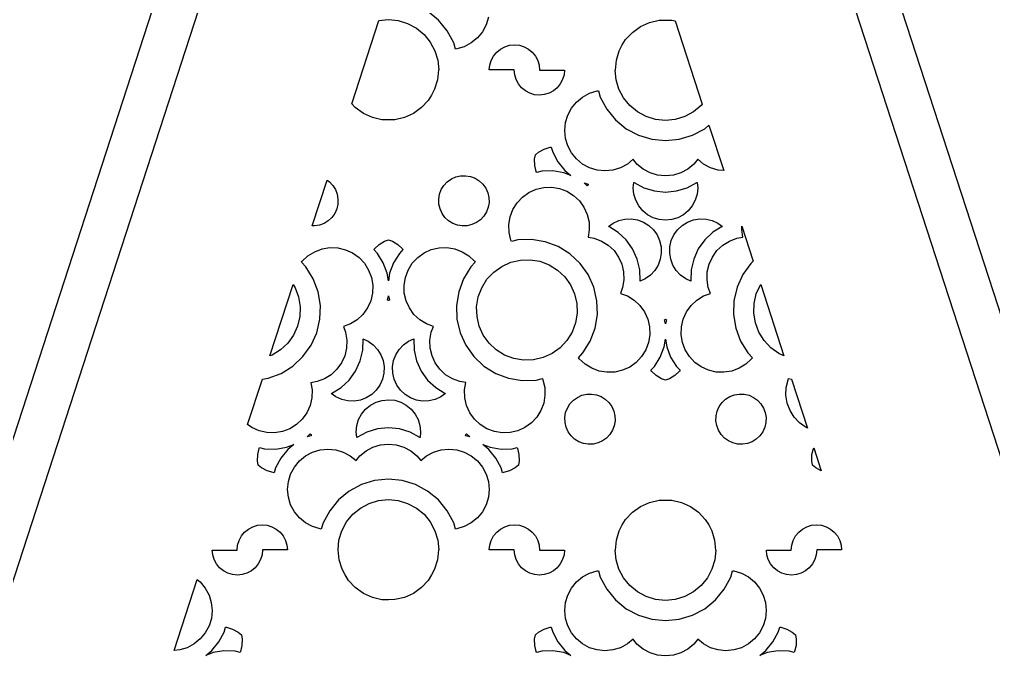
# Model space of a CAD drawing. Header units: metres. Extents: x 20 to 1108, y 20 to 485.
# Drawn here: x 841.7 to 908.5, y 137.2 to 180.8 of the extents above; entities that cross this region are included whole.
import ezdxf

# ---------------------------------------------------------------- set-up
doc = ezdxf.new("R2010")
doc.units = ezdxf.units.M

msp = doc.modelspace()

# ---------------------------------------------------------------- linework, layer by layer
for p, q in [((798.389, 20.0001), (873.389, 250.826)), ((876.544, 250.826), (801.544, 20)), ((951.544, 20), (876.544, 250.826)), ((879.698, 250.826), (954.698, 20.0001)), ((870.47, 180.79), (869.736, 181.392)), ((864.536, 175.038), (866.394, 180.753)), ((866.394, 180.753), (867.044, 180.818)), ((867.044, 180.818), (867.718, 180.752)), ((867.718, 180.752), (868.365, 180.555)), ((868.365, 180.555), (868.963, 180.236)), ((871.072, 180.056), (870.47, 180.79)), ((873.746, 180.456), (873.49, 179.978)), ((873.903, 180.974), (873.746, 180.456)), ((883.775, 179.944), (884.329, 180.342)), ((884.329, 180.342), (884.943, 180.619)), ((884.943, 180.619), (885.602, 180.772)), ((885.602, 180.772), (886.044, 180.788)), ((886.044, 180.788), (886.485, 180.773)), ((886.485, 180.773), (886.705, 180.722)), ((886.705, 180.722), (888.561, 175.011)), ((868.963, 180.236), (869.486, 179.806)), ((869.486, 179.806), (869.916, 179.282)), ((871.52, 179.218), (871.072, 180.056)), ((873.49, 179.978), (873.146, 179.56)), ((883.312, 179.45), (883.775, 179.944)), ((869.916, 179.282), (870.235, 178.685)), ((871.647, 178.796), (871.52, 179.218)), ((872.729, 179.217), (872.25, 178.961)), ((873.146, 179.56), (872.729, 179.217)), ((875.029, 178.958), (875.352, 179.056)), ((875.352, 179.056), (875.689, 179.089)), ((875.689, 179.089), (876.025, 179.056)), ((876.025, 179.056), (876.349, 178.958)), ((882.871, 178.685), (883.081, 179.079)), ((883.081, 179.079), (883.312, 179.45)), ((870.235, 178.685), (870.432, 178.038)), ((871.733, 178.804), (871.647, 178.796)), ((872.25, 178.961), (871.733, 178.804)), ((874.254, 178.322), (874.469, 178.584)), ((874.469, 178.584), (874.73, 178.798)), ((874.73, 178.798), (875.029, 178.958)), ((876.349, 178.958), (876.647, 178.798)), ((876.647, 178.798), (876.908, 178.584)), ((876.908, 178.584), (877.123, 178.322)), ((882.675, 178.038), (882.871, 178.685)), ((870.432, 178.038), (870.498, 177.367)), ((873.964, 177.367), (873.997, 177.7)), ((873.997, 177.7), (874.095, 178.023)), ((874.095, 178.023), (874.254, 178.322)), ((877.123, 178.322), (877.282, 178.023)), ((877.282, 178.023), (877.38, 177.7)), ((877.38, 177.7), (877.414, 177.36)), ((882.607, 177.36), (882.675, 178.038)), ((870.48, 177.367), (870.413, 176.689)), ((870.498, 177.367), (870.48, 177.367)), ((875.674, 177.367), (873.964, 177.367)), ((875.708, 177.027), (875.674, 177.367)), ((875.806, 176.704), (875.708, 177.027)), ((877.414, 177.36), (879.124, 177.36)), ((879.091, 177.027), (878.993, 176.704)), ((879.124, 177.36), (879.091, 177.027)), ((882.656, 176.689), (882.59, 177.36)), ((882.59, 177.36), (882.607, 177.36)), ((870.413, 176.689), (870.217, 176.042)), ((875.965, 176.405), (875.806, 176.704)), ((876.18, 176.144), (875.965, 176.405)), ((878.833, 176.405), (878.618, 176.143)), ((878.993, 176.704), (878.833, 176.405)), ((882.852, 176.042), (882.656, 176.689)), ((870.217, 176.042), (870.007, 175.648)), ((876.44, 175.929), (876.18, 176.144)), ((876.739, 175.77), (876.44, 175.929)), ((877.062, 175.671), (876.739, 175.77)), ((877.398, 175.639), (877.062, 175.671)), ((877.735, 175.672), (877.398, 175.639)), ((878.059, 175.77), (877.735, 175.672)), ((878.357, 175.929), (878.059, 175.77)), ((878.618, 176.143), (878.357, 175.929)), ((880.358, 175.51), (880.838, 175.766)), ((880.838, 175.766), (881.354, 175.923)), ((881.354, 175.923), (881.44, 175.931)), ((881.44, 175.931), (881.567, 175.509)), ((883.172, 175.445), (882.852, 176.042)), ((864.775, 174.783), (864.536, 175.038)), ((869.775, 175.276), (869.312, 174.782)), ((870.007, 175.648), (869.775, 175.276)), ((879.598, 174.749), (879.94, 175.167)), ((879.94, 175.167), (880.358, 175.51)), ((881.567, 175.509), (882.016, 174.671)), ((883.602, 174.921), (883.172, 175.445)), ((888.561, 175.011), (888.485, 174.92)), ((865.329, 174.386), (864.775, 174.783)), ((865.944, 174.108), (865.329, 174.386)), ((868.759, 174.386), (868.144, 174.108)), ((869.312, 174.782), (868.759, 174.386)), ((879.342, 174.271), (879.598, 174.749)), ((882.016, 174.671), (882.618, 173.937)), ((884.125, 174.492), (883.602, 174.921)), ((884.723, 174.172), (884.125, 174.492)), ((887.963, 174.492), (887.365, 174.172)), ((888.485, 174.92), (887.963, 174.492)), ((866.602, 173.954), (865.944, 174.108)), ((867.044, 173.94), (866.602, 173.954)), ((867.486, 173.955), (867.044, 173.94)), ((868.144, 174.108), (867.486, 173.955)), ((879.132, 173.214), (879.185, 173.753)), ((879.185, 173.753), (879.342, 174.271)), ((882.618, 173.937), (883.352, 173.335)), ((885.37, 173.976), (884.723, 174.172)), ((886.044, 173.91), (885.37, 173.976)), ((886.717, 173.976), (886.044, 173.91)), ((887.365, 174.172), (886.717, 173.976)), ((879.186, 172.674), (879.132, 173.214)), ((883.352, 173.335), (884.189, 172.887)), ((887.898, 172.887), (888.735, 173.335)), ((888.735, 173.335), (889.027, 173.574)), ((889.027, 173.574), (890.037, 170.467)), ((879.342, 172.157), (879.186, 172.674)), ((884.189, 172.887), (885.1, 172.612)), ((885.1, 172.612), (886.044, 172.518)), ((886.044, 172.518), (886.988, 172.612)), ((886.988, 172.612), (887.898, 172.887)), ((877.121, 171.545), (877.347, 171.73)), ((877.347, 171.73), (877.729, 171.935)), ((877.729, 171.935), (878.144, 172.06)), ((878.144, 172.06), (878.21, 172.067)), ((878.21, 172.067), (878.313, 171.73)), ((878.313, 171.73), (878.671, 171.06)), ((879.598, 171.679), (879.342, 172.157)), ((879.94, 171.261), (879.598, 171.679)), ((877.073, 171.257), (877.121, 171.545)), ((877.089, 170.822), (877.073, 171.257)), ((878.671, 171.06), (879.152, 170.472)), ((880.358, 170.917), (879.94, 171.261)), ((883.823, 171.241), (883.43, 170.917)), ((884.09, 170.915), (883.823, 171.241)), ((888.264, 171.241), (887.997, 170.915)), ((888.658, 170.917), (888.264, 171.241)), ((877.186, 170.403), (877.089, 170.822)), ((877.214, 170.341), (877.186, 170.403)), ((877.557, 170.421), (877.214, 170.341)), ((878.316, 170.446), (877.557, 170.421)), ((879.066, 170.322), (878.316, 170.446)), ((879.565, 170.134), (879.066, 170.322)), ((879.152, 170.472), (879.565, 170.134)), ((880.838, 170.661), (880.358, 170.917)), ((881.354, 170.504), (880.838, 170.661)), ((881.894, 170.451), (881.354, 170.504)), ((882.434, 170.505), (881.894, 170.451)), ((882.952, 170.661), (882.434, 170.505)), ((883.43, 170.917), (882.952, 170.661)), ((884.509, 170.571), (884.09, 170.915)), ((884.987, 170.316), (884.509, 170.571)), ((887.578, 170.571), (887.101, 170.316)), ((887.997, 170.915), (887.578, 170.571)), ((889.136, 170.661), (888.658, 170.917)), ((889.654, 170.504), (889.136, 170.661)), ((890.037, 170.467), (889.654, 170.504)), ((861.82, 166.679), (862.838, 169.811)), ((862.838, 169.811), (863.004, 169.692)), ((863.004, 169.692), (863.235, 169.445)), ((870.852, 169.445), (871.084, 169.692)), ((871.084, 169.692), (871.362, 169.891)), ((871.362, 169.891), (871.668, 170.029)), ((871.668, 170.029), (871.996, 170.106)), ((871.996, 170.106), (872.336, 170.117)), ((872.336, 170.117), (872.669, 170.062)), ((872.669, 170.062), (872.985, 169.942)), ((872.985, 169.942), (873.273, 169.763)), ((873.273, 169.763), (873.52, 169.532)), ((883.835, 169.272), (883.873, 169.659)), ((883.873, 169.659), (883.89, 169.645)), ((885.505, 170.159), (884.987, 170.316)), ((886.044, 170.106), (885.505, 170.159)), ((886.583, 170.159), (886.044, 170.106)), ((887.101, 170.316), (886.583, 170.159)), ((888.197, 169.645), (888.214, 169.659)), ((888.214, 169.659), (888.253, 169.271)), ((863.235, 169.445), (863.414, 169.158)), ((863.414, 169.158), (863.533, 168.841)), ((870.555, 168.841), (870.674, 169.158)), ((870.674, 169.158), (870.852, 169.445)), ((873.52, 169.532), (873.716, 169.258)), ((873.716, 169.258), (873.855, 168.95)), ((876.682, 168.969), (877.176, 169.193)), ((877.176, 169.193), (877.701, 169.315)), ((877.701, 169.315), (878.244, 169.334)), ((878.244, 169.334), (878.777, 169.245)), ((878.777, 169.245), (879.285, 169.055)), ((879.285, 169.055), (879.746, 168.768)), ((880.461, 169.617), (880.747, 169.53)), ((880.681, 169.412), (880.461, 169.617)), ((880.738, 169.455), (880.681, 169.412)), ((880.741, 169.463), (880.738, 169.455)), ((880.747, 169.53), (880.741, 169.463)), ((883.878, 168.841), (883.835, 169.272)), ((883.89, 169.645), (884.561, 169.286)), ((884.561, 169.286), (885.288, 169.066)), ((885.288, 169.066), (886.044, 168.991)), ((886.044, 168.991), (886.8, 169.066)), ((886.8, 169.066), (887.527, 169.286)), ((887.527, 169.286), (888.197, 169.645)), ((888.253, 169.271), (888.21, 168.841)), ((863.533, 168.841), (863.588, 168.508)), ((863.588, 168.508), (863.577, 168.169)), ((870.5, 168.508), (870.555, 168.841)), ((870.512, 168.17), (870.5, 168.508)), ((873.855, 168.95), (873.932, 168.621)), ((873.932, 168.621), (873.944, 168.282)), ((875.871, 168.259), (876.242, 168.654)), ((876.242, 168.654), (876.682, 168.969)), ((879.746, 168.768), (880.14, 168.398)), ((880.14, 168.398), (880.455, 167.959)), ((884.002, 168.427), (883.878, 168.841)), ((884.206, 168.044), (884.002, 168.427)), ((888.085, 168.427), (887.88, 168.044)), ((888.21, 168.841), (888.085, 168.427)), ((863.501, 167.841), (863.361, 167.533)), ((863.577, 168.169), (863.501, 167.841)), ((870.588, 167.841), (870.512, 168.17)), ((870.727, 167.533), (870.588, 167.841)), ((873.889, 167.948), (873.769, 167.632)), ((873.944, 168.282), (873.889, 167.948)), ((875.395, 167.292), (875.586, 167.799)), ((875.586, 167.799), (875.871, 168.259)), ((880.455, 167.959), (880.679, 167.465)), ((884.481, 167.709), (884.206, 168.044)), ((884.815, 167.435), (884.481, 167.709)), ((887.605, 167.709), (887.271, 167.435)), ((887.88, 168.044), (887.605, 167.709)), ((862.917, 167.027), (862.63, 166.848)), ((863.164, 167.257), (862.917, 167.027)), ((863.361, 167.533), (863.164, 167.257)), ((870.924, 167.258), (870.727, 167.533)), ((871.171, 167.027), (870.924, 167.258)), ((871.458, 166.848), (871.171, 167.027)), ((873.359, 167.098), (873.085, 166.902)), ((873.59, 167.344), (873.359, 167.098)), ((873.769, 167.632), (873.59, 167.344)), ((875.307, 166.758), (875.395, 167.292)), ((880.679, 167.465), (880.802, 166.938)), ((882.447, 166.867), (882.842, 167.046)), ((882.842, 167.046), (883.263, 167.145)), ((883.263, 167.145), (883.696, 167.16)), ((883.696, 167.16), (884.124, 167.089)), ((884.124, 167.089), (884.529, 166.936)), ((885.198, 167.23), (884.815, 167.435)), ((885.612, 167.105), (885.198, 167.23)), ((886.044, 167.063), (885.612, 167.105)), ((886.475, 167.105), (886.044, 167.063)), ((886.889, 167.23), (886.475, 167.105)), ((887.271, 167.435), (886.889, 167.23)), ((887.559, 166.936), (887.964, 167.09)), ((887.964, 167.09), (888.392, 167.159)), ((888.392, 167.159), (888.825, 167.146)), ((888.825, 167.146), (889.245, 167.047)), ((889.245, 167.047), (889.641, 166.868)), ((861.979, 166.674), (861.82, 166.679)), ((862.313, 166.728), (861.979, 166.674)), ((862.63, 166.848), (862.313, 166.728)), ((871.774, 166.729), (871.458, 166.848)), ((872.108, 166.673), (871.774, 166.729)), ((872.447, 166.685), (872.108, 166.673)), ((872.775, 166.762), (872.447, 166.685)), ((873.085, 166.902), (872.775, 166.762)), ((875.325, 166.216), (875.307, 166.758)), ((880.82, 166.396), (880.736, 165.893)), ((880.802, 166.938), (880.82, 166.396)), ((882.131, 166.641), (882.447, 166.867)), ((882.152, 166.633), (882.131, 166.641)), ((882.798, 166.231), (882.152, 166.633)), ((884.529, 166.936), (884.897, 166.707)), ((884.897, 166.707), (885.213, 166.411)), ((885.213, 166.411), (885.465, 166.06)), ((886.623, 166.06), (886.874, 166.411)), ((886.874, 166.411), (887.19, 166.707)), ((887.19, 166.707), (887.559, 166.936)), ((889.936, 166.634), (889.29, 166.232)), ((889.641, 166.868), (889.957, 166.642)), ((889.957, 166.642), (889.936, 166.634)), ((891.269, 166.397), (891.276, 166.652)), ((891.352, 165.894), (891.269, 166.397)), ((891.276, 166.652), (892.057, 164.249)), ((866.77, 165.624), (867.045, 165.726)), ((867.045, 165.726), (867.317, 165.624)), ((875.447, 165.69), (875.325, 166.216)), ((875.482, 165.612), (875.447, 165.69)), ((875.912, 165.712), (875.482, 165.612)), ((876.861, 165.743), (875.912, 165.712)), ((877.798, 165.588), (876.861, 165.743)), ((880.736, 165.893), (881.151, 165.825)), ((881.151, 165.825), (881.659, 165.634)), ((883.352, 165.712), (882.798, 166.231)), ((883.794, 165.095), (883.352, 165.712)), ((885.465, 166.06), (885.644, 165.664)), ((885.644, 165.664), (885.742, 165.243)), ((886.346, 165.244), (886.444, 165.665)), ((886.444, 165.665), (886.623, 166.06)), ((888.735, 165.712), (888.293, 165.095)), ((889.29, 166.232), (888.735, 165.712)), ((890.429, 165.634), (890.936, 165.825)), ((890.936, 165.825), (891.352, 165.894)), ((861.991, 164.905), (862.498, 165.095)), ((862.498, 165.095), (863.031, 165.183)), ((863.031, 165.183), (863.573, 165.167)), ((863.573, 165.167), (864.101, 165.043)), ((864.101, 165.043), (864.594, 164.819)), ((866.047, 165.044), (866.086, 165.098)), ((866.288, 164.786), (866.047, 165.044)), ((866.086, 165.098), (866.402, 165.394)), ((866.402, 165.394), (866.77, 165.624)), ((867.317, 165.624), (867.686, 165.395)), ((867.686, 165.395), (868.002, 165.099)), ((868.041, 165.045), (867.8, 164.787)), ((868.002, 165.099), (868.041, 165.045)), ((869.494, 164.82), (869.988, 165.044)), ((869.988, 165.044), (870.515, 165.166)), ((870.515, 165.166), (871.057, 165.184)), ((871.057, 165.184), (871.59, 165.096)), ((871.59, 165.096), (872.098, 164.905)), ((878.687, 165.254), (877.798, 165.588)), ((879.493, 164.753), (878.687, 165.254)), ((881.659, 165.634), (882.119, 165.348)), ((882.119, 165.348), (882.515, 164.977)), ((882.515, 164.977), (882.829, 164.538)), ((884.107, 164.403), (883.794, 165.095)), ((885.742, 165.243), (885.756, 164.81)), ((886.332, 164.81), (886.346, 165.244)), ((888.293, 165.095), (887.98, 164.403)), ((889.258, 164.538), (889.573, 164.978)), ((889.573, 164.978), (889.968, 165.348)), ((889.968, 165.348), (890.429, 165.634)), ((861.136, 164.248), (861.53, 164.618)), ((861.53, 164.618), (861.991, 164.905)), ((864.594, 164.819), (865.034, 164.504)), ((865.034, 164.504), (865.404, 164.109)), ((866.689, 164.142), (866.288, 164.786)), ((867.8, 164.787), (867.398, 164.142)), ((868.684, 164.11), (869.054, 164.505)), ((869.054, 164.505), (869.494, 164.82)), ((872.098, 164.905), (872.559, 164.618)), ((872.559, 164.618), (872.952, 164.249)), ((875.436, 164.179), (876.093, 164.333)), ((876.093, 164.333), (876.77, 164.356)), ((876.77, 164.356), (877.438, 164.245)), ((880.187, 164.102), (879.493, 164.753)), ((882.829, 164.538), (883.053, 164.044)), ((884.28, 163.663), (884.107, 164.403)), ((885.686, 164.383), (885.533, 163.978)), ((885.756, 164.81), (885.686, 164.383)), ((886.401, 164.384), (886.332, 164.81)), ((886.555, 163.978), (886.401, 164.384)), ((887.98, 164.403), (887.807, 163.663)), ((889.035, 164.044), (889.258, 164.538)), ((861.086, 164.18), (861.136, 164.248)), ((861.389, 163.858), (861.086, 164.18)), ((861.89, 163.051), (861.389, 163.858)), ((865.404, 164.109), (865.69, 163.648)), ((865.69, 163.648), (865.881, 163.142)), ((866.957, 163.431), (866.689, 164.142)), ((867.398, 164.142), (867.131, 163.431)), ((868.207, 163.143), (868.397, 163.649)), ((868.397, 163.649), (868.684, 164.11)), ((872.7, 163.858), (872.198, 163.052)), ((873.002, 164.18), (872.7, 163.858)), ((872.952, 164.249), (873.002, 164.18)), ((874.267, 163.506), (874.816, 163.9)), ((874.816, 163.9), (875.436, 164.179)), ((877.438, 164.245), (878.072, 164.006)), ((878.072, 164.006), (878.647, 163.648)), ((878.647, 163.648), (879.142, 163.185)), ((880.74, 163.332), (880.187, 164.102)), ((883.053, 164.044), (883.176, 163.518)), ((884.306, 162.903), (884.28, 163.663)), ((885.533, 163.978), (885.304, 163.609)), ((886.783, 163.61), (886.555, 163.978)), ((887.807, 163.663), (887.782, 162.904)), ((888.911, 163.518), (889.035, 164.044)), ((891.9, 164.103), (891.347, 163.332)), ((892.057, 164.249), (891.9, 164.103)), ((862.224, 162.162), (861.89, 163.051)), ((865.881, 163.142), (865.97, 162.608)), ((867.044, 162.908), (866.957, 163.431)), ((867.131, 163.431), (867.044, 162.908)), ((868.118, 162.609), (868.207, 163.143)), ((872.198, 163.052), (871.864, 162.163)), ((873.446, 162.436), (873.804, 163.012)), ((873.804, 163.012), (874.267, 163.506)), ((879.142, 163.185), (879.535, 162.636)), ((881.131, 162.466), (880.74, 163.332)), ((883.193, 162.976), (883.105, 162.441)), ((883.176, 163.518), (883.193, 162.976)), ((884.656, 163.042), (884.302, 162.881)), ((885.008, 163.293), (884.656, 163.042)), ((885.304, 163.609), (885.008, 163.293)), ((887.079, 163.294), (886.783, 163.61)), ((887.431, 163.042), (887.079, 163.294)), ((887.786, 162.881), (887.431, 163.042)), ((888.894, 162.977), (888.911, 163.518)), ((888.982, 162.442), (888.894, 162.977)), ((891.347, 163.332), (890.956, 162.467)), ((858.921, 157.754), (860.511, 162.648)), ((860.511, 162.648), (860.642, 162.436)), ((860.642, 162.436), (860.881, 161.801)), ((865.97, 162.608), (865.952, 162.066)), ((868.137, 162.066), (868.118, 162.609)), ((873.207, 161.802), (873.446, 162.436)), ((879.535, 162.636), (879.814, 162.019)), ((881.348, 161.541), (881.131, 162.466)), ((883.105, 162.441), (882.957, 162.047)), ((884.302, 162.881), (884.306, 162.903)), ((887.782, 162.904), (887.786, 162.881)), ((889.131, 162.047), (888.982, 162.442)), ((890.956, 162.467), (890.739, 161.542)), ((892.273, 162.019), (892.552, 162.636)), ((892.552, 162.636), (892.572, 162.664)), ((892.572, 162.664), (894.165, 157.76)), ((860.881, 161.801), (860.99, 161.134)), ((862.379, 161.225), (862.224, 162.162)), ((865.952, 162.066), (865.829, 161.54)), ((866.977, 161.578), (867.044, 161.868)), ((867.044, 161.868), (867.111, 161.579)), ((868.259, 161.54), (868.137, 162.066)), ((871.864, 162.163), (871.709, 161.226)), ((873.097, 161.135), (873.207, 161.802)), ((879.814, 162.019), (879.968, 161.36)), ((882.957, 162.047), (883.435, 161.868)), ((883.435, 161.868), (883.894, 161.582)), ((888.192, 161.582), (888.653, 161.868)), ((888.653, 161.868), (889.131, 162.047)), ((892.119, 161.361), (892.273, 162.019)), ((860.99, 161.134), (860.969, 160.457)), ((862.349, 160.276), (862.379, 161.225)), ((865.605, 161.046), (865.289, 160.606)), ((865.829, 161.54), (865.605, 161.046)), ((867.043, 161.549), (866.977, 161.578)), ((867.051, 161.55), (867.043, 161.549)), ((867.111, 161.579), (867.051, 161.55)), ((868.483, 161.046), (868.259, 161.54)), ((868.798, 160.607), (868.483, 161.046)), ((871.709, 161.226), (871.74, 160.277)), ((873.12, 160.458), (873.097, 161.135)), ((879.968, 161.36), (879.991, 160.684)), ((881.379, 160.592), (881.348, 161.541)), ((883.894, 161.582), (884.29, 161.211)), ((884.29, 161.211), (884.604, 160.772)), ((887.482, 160.772), (887.798, 161.212)), ((887.798, 161.212), (888.192, 161.582)), ((890.739, 161.542), (890.709, 160.593)), ((892.098, 160.684), (892.119, 161.361)), ((860.969, 160.457), (860.814, 159.799)), ((865.289, 160.606), (864.895, 160.236)), ((869.193, 160.236), (868.798, 160.607)), ((873.273, 159.799), (873.12, 160.458)), ((879.991, 160.684), (879.881, 160.016)), ((881.224, 159.655), (881.379, 160.592)), ((884.604, 160.772), (884.829, 160.278)), ((887.259, 160.278), (887.482, 160.772)), ((890.709, 160.593), (890.864, 159.656)), ((892.207, 160.017), (892.098, 160.684)), ((860.814, 159.799), (860.536, 159.182)), ((862.132, 159.351), (862.349, 160.276)), ((864.435, 159.95), (863.957, 159.771)), ((863.957, 159.771), (864.105, 159.376)), ((864.895, 160.236), (864.435, 159.95)), ((869.653, 159.951), (869.193, 160.236)), ((870.131, 159.771), (869.653, 159.951)), ((869.982, 159.377), (870.131, 159.771)), ((871.74, 160.277), (871.957, 159.352)), ((873.553, 159.182), (873.273, 159.799)), ((879.881, 160.016), (879.642, 159.382)), ((880.89, 158.767), (881.224, 159.655)), ((884.829, 160.278), (884.951, 159.752)), ((884.951, 159.752), (884.97, 159.21)), ((885.977, 160.239), (886.037, 160.268)), ((886.044, 159.951), (885.977, 160.239)), ((886.037, 160.268), (886.045, 160.27)), ((886.111, 160.24), (886.044, 159.951)), ((886.045, 160.27), (886.111, 160.24)), ((887.118, 159.21), (887.136, 159.752)), ((887.136, 159.752), (887.259, 160.278)), ((890.864, 159.656), (891.198, 158.767)), ((892.446, 159.382), (892.207, 160.017)), ((860.536, 159.182), (860.141, 158.632)), ((861.741, 158.487), (862.132, 159.351)), ((864.105, 159.376), (864.193, 158.841)), ((869.894, 158.842), (869.982, 159.377)), ((871.957, 159.352), (872.348, 158.487)), ((873.946, 158.633), (873.553, 159.182)), ((879.642, 159.382), (879.283, 158.806)), ((884.97, 159.21), (884.881, 158.675)), ((887.207, 158.676), (887.118, 159.21)), ((892.804, 158.807), (892.446, 159.382)), ((860.141, 158.632), (859.647, 158.169)), ((861.187, 157.715), (861.741, 158.487)), ((864.177, 158.3), (864.053, 157.774)), ((864.193, 158.841), (864.177, 158.3)), ((865.281, 158.155), (865.306, 158.914)), ((865.306, 158.914), (865.302, 158.937)), ((865.302, 158.937), (865.657, 158.776)), ((865.657, 158.776), (866.009, 158.524)), ((866.009, 158.524), (866.305, 158.208)), ((867.783, 158.209), (868.079, 158.524)), ((868.079, 158.524), (868.432, 158.776)), ((868.432, 158.776), (868.786, 158.937)), ((868.786, 158.937), (868.782, 158.915)), ((868.782, 158.915), (868.808, 158.155)), ((869.912, 158.3), (869.894, 158.842)), ((870.035, 157.774), (869.912, 158.3)), ((872.348, 158.487), (872.9, 157.716)), ((874.44, 158.17), (873.946, 158.633)), ((878.821, 158.312), (878.271, 157.918)), ((879.283, 158.806), (878.821, 158.312)), ((880.388, 157.96), (880.89, 158.767)), ((884.881, 158.675), (884.69, 158.169)), ((885.689, 157.676), (885.957, 158.387)), ((885.957, 158.387), (886.044, 158.91)), ((886.044, 158.91), (886.131, 158.387)), ((886.131, 158.387), (886.398, 157.676)), ((887.397, 158.17), (887.207, 158.676)), ((891.198, 158.767), (891.699, 157.961)), ((893.266, 158.313), (892.804, 158.807)), ((893.819, 157.917), (893.266, 158.313)), ((859.072, 157.812), (858.921, 157.754)), ((859.647, 158.169), (859.072, 157.812)), ((860.493, 157.065), (861.187, 157.715)), ((864.053, 157.774), (863.83, 157.28)), ((865.107, 157.415), (865.281, 158.155)), ((866.305, 158.208), (866.533, 157.84)), ((866.533, 157.84), (866.686, 157.434)), ((867.401, 157.435), (867.555, 157.841)), ((867.555, 157.841), (867.783, 158.209)), ((868.808, 158.155), (868.98, 157.416)), ((870.259, 157.28), (870.035, 157.774)), ((872.9, 157.716), (873.595, 157.065)), ((875.016, 157.812), (874.44, 158.17)), ((875.649, 157.573), (875.016, 157.812)), ((877.652, 157.639), (876.995, 157.485)), ((878.271, 157.918), (877.652, 157.639)), ((880.086, 157.638), (880.388, 157.96)), ((880.136, 157.569), (880.086, 157.638)), ((884.403, 157.708), (884.033, 157.313)), ((884.69, 158.169), (884.403, 157.708)), ((885.288, 157.031), (885.689, 157.676)), ((886.398, 157.676), (886.8, 157.032)), ((887.684, 157.709), (887.397, 158.17)), ((888.054, 157.314), (887.684, 157.709)), ((891.699, 157.961), (892.002, 157.638)), ((892.002, 157.638), (891.952, 157.569)), ((894.165, 157.76), (893.819, 157.917)), ((859.687, 156.564), (860.493, 157.065)), ((863.83, 157.28), (863.514, 156.84)), ((864.795, 156.723), (865.107, 157.415)), ((866.686, 157.434), (866.756, 157.008)), ((866.756, 157.008), (866.742, 156.574)), ((867.332, 157.009), (867.401, 157.435)), ((867.346, 156.575), (867.332, 157.009)), ((868.98, 157.416), (869.294, 156.723)), ((870.573, 156.841), (870.259, 157.28)), ((873.595, 157.065), (874.4, 156.564)), ((876.317, 157.463), (875.649, 157.573)), ((876.995, 157.485), (876.317, 157.463)), ((880.529, 157.2), (880.136, 157.569)), ((880.99, 156.913), (880.529, 157.2)), ((883.594, 156.998), (883.1, 156.774)), ((884.033, 157.313), (883.594, 156.998)), ((885.047, 156.773), (885.288, 157.031)), ((886.8, 157.032), (887.041, 156.774)), ((888.494, 156.999), (888.054, 157.314)), ((888.987, 156.775), (888.494, 156.999)), ((891.558, 157.2), (891.097, 156.913)), ((891.952, 157.569), (891.558, 157.2)), ((858.799, 156.229), (859.687, 156.564)), ((863.12, 156.47), (862.659, 156.184)), ((863.514, 156.84), (863.12, 156.47)), ((864.352, 156.106), (864.795, 156.723)), ((866.742, 156.574), (866.644, 156.153)), ((867.444, 156.154), (867.346, 156.575)), ((869.294, 156.723), (869.736, 156.106)), ((870.969, 156.47), (870.573, 156.841)), ((871.429, 156.185), (870.969, 156.47)), ((874.4, 156.564), (875.29, 156.23)), ((881.498, 156.722), (880.99, 156.913)), ((882.031, 156.634), (881.498, 156.722)), ((882.573, 156.652), (882.031, 156.634)), ((883.1, 156.774), (882.573, 156.652)), ((885.086, 156.719), (885.047, 156.773)), ((885.401, 156.423), (885.086, 156.719)), ((885.77, 156.194), (885.401, 156.423)), ((886.686, 156.424), (886.317, 156.194)), ((887.001, 156.719), (886.686, 156.424)), ((887.041, 156.774), (887.001, 156.719)), ((889.515, 156.651), (888.987, 156.775)), ((890.057, 156.635), (889.515, 156.651)), ((890.59, 156.723), (890.057, 156.635)), ((891.097, 156.913), (890.59, 156.723)), ((857.394, 153.055), (858.404, 156.164)), ((858.404, 156.164), (858.799, 156.229)), ((862.151, 155.993), (861.736, 155.924)), ((861.736, 155.924), (861.819, 155.422)), ((862.659, 156.184), (862.151, 155.993)), ((863.798, 155.586), (864.352, 156.106)), ((866.465, 155.758), (866.213, 155.406)), ((866.644, 156.153), (866.465, 155.758)), ((867.623, 155.758), (867.444, 156.154)), ((867.875, 155.407), (867.623, 155.758)), ((869.736, 156.106), (870.29, 155.587)), ((871.936, 155.993), (871.429, 156.185)), ((872.352, 155.925), (871.936, 155.993)), ((872.268, 155.422), (872.352, 155.925)), ((875.29, 156.23), (876.227, 156.075)), ((876.227, 156.075), (877.176, 156.106)), ((877.176, 156.106), (877.605, 156.207)), ((877.605, 156.207), (877.641, 156.128)), ((877.641, 156.128), (877.763, 155.602)), ((886.043, 156.092), (885.77, 156.194)), ((886.317, 156.194), (886.043, 156.092)), ((894.324, 155.602), (894.447, 156.128)), ((894.447, 156.128), (894.482, 156.206)), ((894.482, 156.206), (894.686, 156.158)), ((894.686, 156.158), (895.775, 152.806)), ((861.819, 155.422), (861.803, 154.88)), ((863.131, 155.176), (863.152, 155.184)), ((863.447, 154.95), (863.131, 155.176)), ((863.152, 155.184), (863.798, 155.586)), ((865.897, 155.111), (865.529, 154.882)), ((866.213, 155.406), (865.897, 155.111)), ((868.19, 155.111), (867.875, 155.407)), ((868.559, 154.882), (868.19, 155.111)), ((870.29, 155.587), (870.936, 155.185)), ((870.957, 155.177), (870.641, 154.951)), ((870.936, 155.185), (870.957, 155.177)), ((872.286, 154.881), (872.268, 155.422)), ((877.781, 155.06), (877.692, 154.526)), ((877.763, 155.602), (877.781, 155.06)), ((880.003, 154.916), (880.312, 155.056)), ((880.312, 155.056), (880.641, 155.133)), ((880.641, 155.133), (880.979, 155.145)), ((880.979, 155.145), (881.313, 155.089)), ((881.313, 155.089), (881.63, 154.97)), ((881.63, 154.97), (881.917, 154.791)), ((890.171, 154.791), (890.458, 154.97)), ((890.458, 154.97), (890.774, 155.09)), ((890.774, 155.09), (891.108, 155.144)), ((891.108, 155.144), (891.447, 155.134)), ((891.447, 155.134), (891.775, 155.057)), ((891.775, 155.057), (892.081, 154.918)), ((894.307, 155.059), (894.324, 155.602)), ((894.395, 154.526), (894.307, 155.059)), ((861.68, 154.353), (861.455, 153.859)), ((861.803, 154.88), (861.68, 154.353)), ((863.843, 154.772), (863.447, 154.95)), ((864.263, 154.672), (863.843, 154.772)), ((864.696, 154.658), (864.263, 154.672)), ((865.124, 154.729), (864.696, 154.658)), ((865.529, 154.882), (865.124, 154.729)), ((865.481, 154.109), (865.816, 154.383)), ((865.816, 154.383), (866.199, 154.588)), ((866.199, 154.588), (866.613, 154.713)), ((866.613, 154.713), (867.044, 154.755)), ((867.044, 154.755), (867.476, 154.714)), ((867.476, 154.714), (867.89, 154.588)), ((867.89, 154.588), (868.272, 154.383)), ((868.272, 154.383), (868.606, 154.109)), ((868.964, 154.729), (868.559, 154.882)), ((869.392, 154.658), (868.964, 154.729)), ((869.825, 154.674), (869.392, 154.658)), ((870.246, 154.772), (869.825, 154.674)), ((870.641, 154.951), (870.246, 154.772)), ((872.409, 154.353), (872.286, 154.881)), ((872.633, 153.859), (872.409, 154.353)), ((877.692, 154.526), (877.502, 154.019)), ((879.318, 154.186), (879.497, 154.473)), ((879.497, 154.473), (879.727, 154.72)), ((879.727, 154.72), (880.003, 154.916)), ((881.917, 154.791), (882.164, 154.56)), ((882.164, 154.56), (882.36, 154.285)), ((889.727, 154.286), (889.924, 154.56)), ((889.924, 154.56), (890.171, 154.791)), ((892.081, 154.918), (892.359, 154.719)), ((892.359, 154.719), (892.591, 154.473)), ((892.591, 154.473), (892.769, 154.185)), ((894.585, 154.019), (894.395, 154.526)), ((861.455, 153.859), (861.14, 153.419)), ((865.003, 153.392), (865.207, 153.774)), ((865.207, 153.774), (865.481, 154.109)), ((868.606, 154.109), (868.882, 153.774)), ((868.882, 153.774), (869.086, 153.392)), ((872.948, 153.42), (872.633, 153.859)), ((877.502, 154.019), (877.216, 153.559)), ((879.144, 153.536), (879.199, 153.869)), ((879.199, 153.869), (879.318, 154.186)), ((882.36, 154.285), (882.5, 153.977)), ((882.5, 153.977), (882.576, 153.648)), ((882.576, 153.648), (882.588, 153.31)), ((889.5, 153.31), (889.511, 153.649)), ((889.511, 153.649), (889.587, 153.977)), ((889.587, 153.977), (889.727, 154.286)), ((892.769, 154.185), (892.889, 153.869)), ((892.889, 153.869), (892.943, 153.535)), ((894.871, 153.559), (894.585, 154.019)), ((857.682, 152.848), (857.394, 153.055)), ((860.746, 153.049), (860.285, 152.762)), ((861.14, 153.419), (860.746, 153.049)), ((864.835, 152.547), (864.878, 152.978)), ((864.878, 152.978), (865.003, 153.392)), ((869.086, 153.392), (869.21, 152.978)), ((869.21, 152.978), (869.253, 152.546)), ((873.342, 153.05), (872.948, 153.42)), ((873.803, 152.763), (873.342, 153.05)), ((876.846, 153.164), (876.406, 152.849)), ((877.216, 153.559), (876.846, 153.164)), ((879.156, 153.197), (879.144, 153.536)), ((879.232, 152.868), (879.156, 153.197)), ((882.533, 152.976), (882.414, 152.66)), ((882.588, 153.31), (882.533, 152.976)), ((889.555, 152.977), (889.5, 153.31)), ((889.674, 152.66), (889.555, 152.977)), ((892.933, 153.196), (892.855, 152.868)), ((892.943, 153.535), (892.933, 153.196)), ((895.241, 153.164), (894.871, 153.559)), ((895.682, 152.848), (895.241, 153.164)), ((858.176, 152.624), (857.682, 152.848)), ((858.702, 152.501), (858.176, 152.624)), ((859.245, 152.484), (858.702, 152.501)), ((859.778, 152.572), (859.245, 152.484)), ((860.285, 152.762), (859.778, 152.572)), ((861.463, 152.202), (861.681, 152.406)), ((861.748, 152.288), (861.463, 152.202)), ((861.681, 152.406), (861.739, 152.362)), ((861.739, 152.362), (861.741, 152.355)), ((861.741, 152.355), (861.748, 152.288)), ((864.874, 152.159), (864.835, 152.547)), ((865.561, 152.532), (864.891, 152.173)), ((866.288, 152.752), (865.561, 152.532)), ((867.044, 152.827), (866.288, 152.752)), ((867.8, 152.752), (867.044, 152.827)), ((868.527, 152.532), (867.8, 152.752)), ((869.198, 152.173), (868.527, 152.532)), ((869.253, 152.546), (869.215, 152.159)), ((872.341, 152.288), (872.347, 152.355)), ((872.627, 152.201), (872.341, 152.288)), ((872.347, 152.355), (872.35, 152.363)), ((872.35, 152.363), (872.407, 152.406)), ((872.407, 152.406), (872.627, 152.201)), ((874.311, 152.573), (873.803, 152.763)), ((874.844, 152.484), (874.311, 152.573)), ((875.387, 152.503), (874.844, 152.484)), ((875.912, 152.625), (875.387, 152.503)), ((876.406, 152.849), (875.912, 152.625)), ((879.372, 152.56), (879.232, 152.868)), ((879.567, 152.286), (879.372, 152.56)), ((879.814, 152.055), (879.567, 152.286)), ((882.234, 152.372), (882.003, 152.126)), ((882.414, 152.66), (882.234, 152.372)), ((889.852, 152.373), (889.674, 152.66)), ((890.084, 152.126), (889.852, 152.373)), ((892.519, 152.285), (892.272, 152.054)), ((892.716, 152.559), (892.519, 152.285)), ((892.855, 152.868), (892.716, 152.559)), ((895.775, 152.806), (895.682, 152.848)), ((860.066, 151.496), (860.564, 151.683)), ((860.564, 151.683), (860.153, 151.346)), ((864.891, 152.173), (864.874, 152.159)), ((865.987, 151.502), (866.505, 151.659)), ((866.505, 151.659), (867.044, 151.712)), ((867.044, 151.712), (867.583, 151.66)), ((867.583, 151.66), (868.101, 151.502)), ((869.215, 152.159), (869.198, 152.173)), ((873.936, 151.346), (873.522, 151.684)), ((873.522, 151.684), (874.021, 151.497)), ((880.102, 151.876), (879.814, 152.055)), ((880.419, 151.756), (880.102, 151.876)), ((880.752, 151.701), (880.419, 151.756)), ((881.092, 151.712), (880.752, 151.701)), ((881.42, 151.789), (881.092, 151.712)), ((881.726, 151.927), (881.42, 151.789)), ((882.003, 152.126), (881.726, 151.927)), ((890.361, 151.928), (890.084, 152.126)), ((890.668, 151.789), (890.361, 151.928)), ((890.996, 151.712), (890.668, 151.789)), ((891.336, 151.701), (890.996, 151.712)), ((891.669, 151.756), (891.336, 151.701)), ((891.985, 151.876), (891.669, 151.756)), ((892.272, 152.054), (891.985, 151.876)), ((858.074, 150.561), (858.088, 150.995)), ((858.088, 150.995), (858.186, 151.415)), ((858.186, 151.415), (858.214, 151.477)), ((858.214, 151.477), (858.558, 151.397)), ((858.558, 151.397), (859.317, 151.372)), ((859.317, 151.372), (860.066, 151.496)), ((860.153, 151.346), (859.672, 150.758)), ((861.359, 150.901), (861.838, 151.157)), ((861.838, 151.157), (862.355, 151.313)), ((862.355, 151.313), (862.894, 151.367)), ((862.894, 151.367), (863.434, 151.314)), ((863.434, 151.314), (863.952, 151.157)), ((863.952, 151.157), (864.43, 150.901)), ((865.091, 150.903), (865.51, 151.247)), ((865.51, 151.247), (865.987, 151.502)), ((868.101, 151.502), (868.579, 151.247)), ((868.579, 151.247), (868.998, 150.903)), ((869.658, 150.901), (870.136, 151.157)), ((870.136, 151.157), (870.654, 151.313)), ((870.654, 151.313), (871.193, 151.367)), ((871.193, 151.367), (871.733, 151.314)), ((871.733, 151.314), (872.25, 151.157)), ((872.25, 151.157), (872.729, 150.901)), ((874.417, 150.758), (873.936, 151.346)), ((874.021, 151.497), (874.771, 151.373)), ((874.771, 151.373), (875.531, 151.397)), ((875.531, 151.397), (875.874, 151.477)), ((875.874, 151.477), (875.902, 151.415)), ((875.902, 151.415), (875.999, 150.996)), ((875.999, 150.996), (876.015, 150.561)), ((896.074, 150.561), (896.088, 150.995)), ((896.088, 150.995), (896.186, 151.415)), ((896.186, 151.415), (896.21, 151.467)), ((896.21, 151.467), (896.724, 149.886)), ((858.121, 150.273), (858.074, 150.561)), ((859.672, 150.758), (859.313, 150.088)), ((860.598, 150.139), (860.941, 150.557)), ((860.941, 150.557), (861.359, 150.901)), ((864.43, 150.901), (864.824, 150.578)), ((864.824, 150.578), (865.091, 150.903)), ((868.998, 150.903), (869.265, 150.578)), ((869.265, 150.578), (869.658, 150.901)), ((872.729, 150.901), (873.147, 150.557)), ((873.147, 150.557), (873.49, 150.139)), ((874.774, 150.088), (874.417, 150.758)), ((876.015, 150.561), (875.967, 150.273)), ((896.121, 150.273), (896.074, 150.561)), ((858.347, 150.088), (858.121, 150.273)), ((858.73, 149.883), (858.347, 150.088)), ((859.144, 149.757), (858.73, 149.883)), ((859.211, 149.751), (859.144, 149.757)), ((859.313, 150.088), (859.211, 149.751)), ((860.185, 149.144), (860.342, 149.661)), ((860.342, 149.661), (860.598, 150.139)), ((873.49, 150.139), (873.746, 149.661)), ((873.746, 149.661), (873.902, 149.144)), ((874.878, 149.751), (874.774, 150.088)), ((874.944, 149.758), (874.878, 149.751)), ((875.358, 149.883), (874.944, 149.758)), ((875.741, 150.088), (875.358, 149.883)), ((875.967, 150.273), (875.741, 150.088)), ((896.347, 150.088), (896.121, 150.273)), ((896.724, 149.886), (896.347, 150.088)), ((860.133, 148.605), (860.185, 149.144)), ((866.1, 149.206), (865.189, 148.931)), ((867.044, 149.3), (866.1, 149.206)), ((867.988, 149.206), (867.044, 149.3)), ((868.898, 148.931), (867.988, 149.206)), ((873.902, 149.144), (873.956, 148.604)), ((860.186, 148.065), (860.133, 148.605)), ((864.352, 148.483), (863.618, 147.881)), ((865.189, 148.931), (864.352, 148.483)), ((869.736, 148.483), (868.898, 148.931)), ((870.47, 147.881), (869.736, 148.483)), ((873.956, 148.604), (873.903, 148.065)), ((860.342, 147.547), (860.186, 148.065)), ((863.618, 147.881), (863.017, 147.147)), ((865.125, 147.326), (865.723, 147.646)), ((865.723, 147.646), (866.371, 147.842)), ((866.371, 147.842), (867.044, 147.909)), ((867.044, 147.909), (867.718, 147.842)), ((867.718, 147.842), (868.365, 147.646)), ((868.365, 147.646), (868.963, 147.326)), ((871.072, 147.147), (870.47, 147.881)), ((873.903, 148.065), (873.746, 147.547)), ((884.329, 147.433), (884.943, 147.71)), ((884.943, 147.71), (885.602, 147.863)), ((885.602, 147.863), (886.044, 147.878)), ((886.044, 147.878), (886.485, 147.864)), ((886.485, 147.864), (887.144, 147.71)), ((887.144, 147.71), (887.759, 147.432)), ((860.598, 147.07), (860.342, 147.547)), ((860.941, 146.652), (860.598, 147.07)), ((863.017, 147.147), (862.568, 146.309)), ((864.602, 146.897), (865.125, 147.326)), ((868.963, 147.326), (869.486, 146.897)), ((871.52, 146.309), (871.072, 147.147)), ((873.49, 147.069), (873.146, 146.651)), ((873.746, 147.547), (873.49, 147.069)), ((883.312, 146.541), (883.775, 147.035)), ((883.775, 147.035), (884.329, 147.433)), ((887.759, 147.432), (888.312, 147.035)), ((888.312, 147.035), (888.775, 146.541)), ((861.359, 146.308), (860.941, 146.652)), ((861.838, 146.052), (861.359, 146.308)), ((862.568, 146.309), (862.44, 145.887)), ((863.853, 145.776), (864.172, 146.373)), ((864.172, 146.373), (864.602, 146.897)), ((869.486, 146.897), (869.916, 146.373)), ((869.916, 146.373), (870.235, 145.776)), ((871.647, 145.887), (871.52, 146.309)), ((872.729, 146.308), (872.25, 146.052)), ((873.146, 146.651), (872.729, 146.308)), ((883.081, 146.17), (883.312, 146.541)), ((888.775, 146.541), (889.006, 146.17)), ((856.965, 145.413), (857.18, 145.674)), ((857.18, 145.674), (857.44, 145.889)), ((857.44, 145.889), (857.74, 146.048)), ((857.74, 146.048), (858.062, 146.146)), ((858.062, 146.146), (858.399, 146.18)), ((858.399, 146.18), (858.736, 146.147)), ((858.736, 146.147), (859.059, 146.048)), ((859.059, 146.048), (859.358, 145.889)), ((859.358, 145.889), (859.62, 145.674)), ((859.62, 145.674), (859.834, 145.413)), ((862.355, 145.895), (861.838, 146.052)), ((862.44, 145.887), (862.355, 145.895)), ((863.656, 145.129), (863.853, 145.776)), ((870.235, 145.776), (870.432, 145.129)), ((871.733, 145.895), (871.647, 145.887)), ((872.25, 146.052), (871.733, 145.895)), ((874.254, 145.413), (874.469, 145.674)), ((874.469, 145.674), (874.73, 145.889)), ((874.73, 145.889), (875.029, 146.048)), ((875.029, 146.048), (875.352, 146.146)), ((875.352, 146.146), (875.689, 146.18)), ((875.689, 146.18), (876.025, 146.147)), ((876.025, 146.147), (876.349, 146.048)), ((876.349, 146.048), (876.647, 145.889)), ((876.647, 145.889), (876.908, 145.674)), ((876.908, 145.674), (877.123, 145.413)), ((882.675, 145.129), (882.871, 145.776)), ((882.871, 145.776), (883.081, 146.17)), ((889.006, 146.17), (889.217, 145.776)), ((889.217, 145.776), (889.413, 145.129)), ((894.965, 145.413), (895.18, 145.674)), ((895.18, 145.674), (895.44, 145.889)), ((895.44, 145.889), (895.74, 146.048)), ((895.74, 146.048), (896.062, 146.146)), ((896.062, 146.146), (896.399, 146.18)), ((896.399, 146.18), (896.736, 146.147)), ((896.736, 146.147), (897.059, 146.048)), ((897.059, 146.048), (897.358, 145.889)), ((897.358, 145.889), (897.62, 145.674)), ((897.62, 145.674), (897.834, 145.413)), ((856.707, 144.791), (856.806, 145.114)), ((856.806, 145.114), (856.965, 145.413)), ((859.834, 145.413), (859.994, 145.114)), ((859.994, 145.114), (860.091, 144.791)), ((863.591, 144.458), (863.656, 145.129)), ((870.432, 145.129), (870.498, 144.458)), ((873.997, 144.791), (874.095, 145.114)), ((874.095, 145.114), (874.254, 145.413)), ((877.123, 145.413), (877.282, 145.114)), ((877.282, 145.114), (877.38, 144.791)), ((882.607, 144.451), (882.675, 145.129)), ((889.413, 145.129), (889.48, 144.451)), ((894.707, 144.791), (894.806, 145.114)), ((894.806, 145.114), (894.965, 145.413)), ((897.834, 145.413), (897.994, 145.114)), ((897.994, 145.114), (898.091, 144.791)), ((854.997, 144.118), (854.964, 144.451)), ((854.964, 144.451), (856.674, 144.451)), ((856.674, 144.451), (856.707, 144.791)), ((858.414, 144.458), (858.381, 144.118)), ((860.124, 144.458), (858.414, 144.458)), ((860.091, 144.791), (860.124, 144.458)), ((863.607, 144.458), (863.591, 144.458)), ((863.675, 143.78), (863.607, 144.458)), ((870.48, 144.458), (870.413, 143.78)), ((870.498, 144.458), (870.48, 144.458)), ((873.964, 144.458), (873.997, 144.791)), ((875.674, 144.458), (873.964, 144.458)), ((875.708, 144.118), (875.674, 144.458)), ((877.38, 144.791), (877.414, 144.451)), ((877.414, 144.451), (879.124, 144.451)), ((879.124, 144.451), (879.091, 144.118)), ((882.656, 143.78), (882.59, 144.451)), ((882.59, 144.451), (882.607, 144.451)), ((889.497, 144.451), (889.432, 143.78)), ((889.48, 144.451), (889.497, 144.451)), ((892.997, 144.118), (892.964, 144.451)), ((892.964, 144.451), (894.674, 144.451)), ((894.674, 144.451), (894.707, 144.791)), ((896.414, 144.458), (896.381, 144.118)), ((898.124, 144.458), (896.414, 144.458)), ((898.091, 144.791), (898.124, 144.458)), ((855.094, 143.795), (854.997, 144.118)), ((855.254, 143.496), (855.094, 143.795)), ((858.282, 143.795), (858.123, 143.495)), ((858.381, 144.118), (858.282, 143.795)), ((863.871, 143.133), (863.675, 143.78)), ((870.413, 143.78), (870.217, 143.133)), ((875.806, 143.795), (875.708, 144.118)), ((875.965, 143.496), (875.806, 143.795)), ((878.993, 143.795), (878.833, 143.495)), ((879.091, 144.118), (878.993, 143.795)), ((882.852, 143.133), (882.656, 143.78)), ((889.432, 143.78), (889.234, 143.133)), ((893.094, 143.795), (892.997, 144.118)), ((893.254, 143.496), (893.094, 143.795)), ((896.282, 143.795), (896.123, 143.495)), ((896.381, 144.118), (896.282, 143.795)), ((855.468, 143.235), (855.254, 143.496)), ((855.729, 143.02), (855.468, 143.235)), ((856.029, 142.861), (855.729, 143.02)), ((857.647, 143.02), (857.348, 142.861)), ((857.908, 143.234), (857.647, 143.02)), ((858.123, 143.495), (857.908, 143.234)), ((864.082, 142.739), (863.871, 143.133)), ((870.217, 143.133), (870.007, 142.739)), ((876.18, 143.235), (875.965, 143.496)), ((876.44, 143.02), (876.18, 143.235)), ((876.739, 142.861), (876.44, 143.02)), ((878.357, 143.02), (878.059, 142.861)), ((878.618, 143.234), (878.357, 143.02)), ((878.833, 143.495), (878.618, 143.234)), ((880.838, 142.857), (881.354, 143.014)), ((881.354, 143.014), (881.44, 143.022)), ((881.44, 143.022), (881.567, 142.6)), ((883.172, 142.536), (882.852, 143.133)), ((889.234, 143.133), (888.915, 142.535)), ((890.519, 142.6), (890.647, 143.022)), ((890.647, 143.022), (890.732, 143.014)), ((890.732, 143.014), (891.25, 142.857)), ((893.468, 143.235), (893.254, 143.496)), ((893.729, 143.02), (893.468, 143.235)), ((894.029, 142.861), (893.729, 143.02)), ((895.647, 143.02), (895.348, 142.861)), ((895.908, 143.234), (895.647, 143.02)), ((896.123, 143.495), (895.908, 143.234)), ((852.358, 137.559), (853.94, 142.427)), ((853.94, 142.427), (854.146, 142.258)), ((856.352, 142.762), (856.029, 142.861)), ((856.688, 142.73), (856.352, 142.762)), ((857.025, 142.763), (856.688, 142.73)), ((857.348, 142.861), (857.025, 142.763)), ((864.312, 142.368), (864.082, 142.739)), ((864.775, 141.874), (864.312, 142.368)), ((869.775, 142.367), (869.312, 141.873)), ((870.007, 142.739), (869.775, 142.367)), ((877.062, 142.762), (876.739, 142.861)), ((877.398, 142.73), (877.062, 142.762)), ((877.735, 142.763), (877.398, 142.73)), ((878.059, 142.861), (877.735, 142.763)), ((879.94, 142.258), (880.358, 142.601)), ((880.358, 142.601), (880.838, 142.857)), ((881.567, 142.6), (882.016, 141.762)), ((883.602, 142.012), (883.172, 142.536)), ((888.915, 142.535), (888.485, 142.011)), ((890.071, 141.762), (890.519, 142.6)), ((891.25, 142.857), (891.728, 142.601)), ((891.728, 142.601), (892.146, 142.258)), ((894.352, 142.762), (894.029, 142.861)), ((894.688, 142.73), (894.352, 142.762)), ((895.025, 142.763), (894.688, 142.73)), ((895.348, 142.861), (895.025, 142.763)), ((854.146, 142.258), (854.49, 141.839)), ((854.49, 141.839), (854.746, 141.362)), ((865.329, 141.477), (864.775, 141.874)), ((869.312, 141.873), (868.759, 141.477)), ((879.342, 141.362), (879.598, 141.839)), ((879.598, 141.839), (879.94, 142.258)), ((882.016, 141.762), (882.618, 141.028)), ((884.125, 141.583), (883.602, 142.012)), ((888.485, 142.011), (887.963, 141.583)), ((889.47, 141.028), (890.071, 141.762)), ((892.146, 142.258), (892.49, 141.839)), ((892.49, 141.839), (892.746, 141.362)), ((854.746, 141.362), (854.902, 140.844)), ((865.944, 141.199), (865.329, 141.477)), ((866.602, 141.045), (865.944, 141.199)), ((867.044, 141.031), (866.602, 141.045)), ((867.486, 141.046), (867.044, 141.031)), ((868.144, 141.199), (867.486, 141.046)), ((868.759, 141.477), (868.144, 141.199)), ((879.185, 140.844), (879.342, 141.362)), ((882.618, 141.028), (883.352, 140.426)), ((884.723, 141.263), (884.125, 141.583)), ((885.37, 141.067), (884.723, 141.263)), ((886.044, 141), (885.37, 141.067)), ((886.717, 141.067), (886.044, 141)), ((887.365, 141.263), (886.717, 141.067)), ((887.963, 141.583), (887.365, 141.263)), ((888.735, 140.426), (889.47, 141.028)), ((892.746, 141.362), (892.902, 140.844)), ((854.902, 140.844), (854.955, 140.304)), ((854.955, 140.304), (854.903, 139.765)), ((879.132, 140.305), (879.185, 140.844)), ((879.186, 139.765), (879.132, 140.305)), ((883.352, 140.426), (884.189, 139.978)), ((887.898, 139.978), (888.735, 140.426)), ((892.902, 140.844), (892.955, 140.304)), ((892.955, 140.304), (892.903, 139.765)), ((854.903, 139.765), (854.746, 139.248)), ((879.342, 139.248), (879.186, 139.765)), ((884.189, 139.978), (885.1, 139.703)), ((885.1, 139.703), (886.044, 139.609)), ((886.044, 139.609), (886.988, 139.703)), ((886.988, 139.703), (887.898, 139.978)), ((892.903, 139.765), (892.746, 139.248)), ((854.746, 139.248), (854.489, 138.769)), ((855.774, 138.821), (855.877, 139.158)), ((855.877, 139.158), (855.944, 139.152)), ((855.944, 139.152), (856.357, 139.026)), ((856.357, 139.026), (856.741, 138.821)), ((877.347, 138.821), (877.729, 139.026)), ((877.729, 139.026), (878.144, 139.151)), ((878.144, 139.151), (878.21, 139.158)), ((878.21, 139.158), (878.313, 138.821)), ((879.598, 138.77), (879.342, 139.248)), ((892.746, 139.248), (892.489, 138.769)), ((893.774, 138.821), (893.877, 139.158)), ((893.877, 139.158), (893.944, 139.152)), ((893.944, 139.152), (894.357, 139.026)), ((894.357, 139.026), (894.741, 138.821)), ((854.146, 138.351), (853.728, 138.008)), ((854.489, 138.769), (854.146, 138.351)), ((855.416, 138.151), (855.774, 138.821)), ((856.741, 138.821), (856.967, 138.636)), ((856.967, 138.636), (857.014, 138.348)), ((857.014, 138.348), (857, 137.914)), ((877.073, 138.348), (877.121, 138.636)), ((877.089, 137.913), (877.073, 138.348)), ((877.121, 138.636), (877.347, 138.821)), ((878.313, 138.821), (878.671, 138.151)), ((879.94, 138.352), (879.598, 138.77)), ((880.358, 138.008), (879.94, 138.352)), ((883.823, 138.331), (883.43, 138.008)), ((884.09, 138.006), (883.823, 138.331)), ((888.264, 138.331), (887.997, 138.006)), ((888.658, 138.008), (888.264, 138.331)), ((892.146, 138.351), (891.728, 138.008)), ((892.489, 138.769), (892.146, 138.351)), ((893.416, 138.151), (893.774, 138.821)), ((894.741, 138.821), (894.967, 138.636)), ((894.967, 138.636), (895.014, 138.348)), ((895.014, 138.348), (895, 137.914)), ((852.732, 137.596), (852.358, 137.559)), ((853.25, 137.752), (852.732, 137.596)), ((853.728, 138.008), (853.25, 137.752)), ((854.935, 137.563), (855.416, 138.151)), ((857, 137.914), (856.901, 137.494)), ((877.186, 137.494), (877.089, 137.913)), ((878.671, 138.151), (879.152, 137.563)), ((880.838, 137.752), (880.358, 138.008)), ((881.354, 137.595), (880.838, 137.752)), ((881.894, 137.542), (881.354, 137.595)), ((882.434, 137.596), (881.894, 137.542)), ((882.952, 137.752), (882.434, 137.596)), ((883.43, 138.008), (882.952, 137.752)), ((884.509, 137.662), (884.09, 138.006)), ((884.987, 137.407), (884.509, 137.662)), ((887.578, 137.662), (887.101, 137.407)), ((887.997, 138.006), (887.578, 137.662)), ((889.136, 137.752), (888.658, 138.008)), ((889.654, 137.595), (889.136, 137.752)), ((890.193, 137.542), (889.654, 137.595)), ((890.732, 137.596), (890.193, 137.542)), ((891.25, 137.752), (890.732, 137.596)), ((891.728, 138.008), (891.25, 137.752)), ((892.935, 137.563), (893.416, 138.151)), ((895, 137.914), (894.901, 137.494)), ((854.523, 137.226), (854.935, 137.563)), ((855.021, 137.413), (854.523, 137.226)), ((855.77, 137.537), (855.021, 137.413)), ((856.53, 137.512), (855.77, 137.537)), ((856.874, 137.432), (856.53, 137.512)), ((856.901, 137.494), (856.874, 137.432)), ((877.214, 137.432), (877.186, 137.494)), ((877.557, 137.512), (877.214, 137.432)), ((878.316, 137.537), (877.557, 137.512)), ((879.066, 137.412), (878.316, 137.537)), ((879.565, 137.225), (879.066, 137.412)), ((879.152, 137.563), (879.565, 137.225)), ((885.505, 137.25), (884.987, 137.407)), ((886.044, 137.197), (885.505, 137.25)), ((886.583, 137.25), (886.044, 137.197)), ((887.101, 137.407), (886.583, 137.25)), ((892.523, 137.226), (892.935, 137.563)), ((893.021, 137.413), (892.523, 137.226)), ((893.77, 137.537), (893.021, 137.413)), ((894.53, 137.512), (893.77, 137.537)), ((894.874, 137.432), (894.53, 137.512)), ((894.901, 137.494), (894.874, 137.432))]:
    msp.add_line(p, q)

doc.saveas('drawing.dxf')
